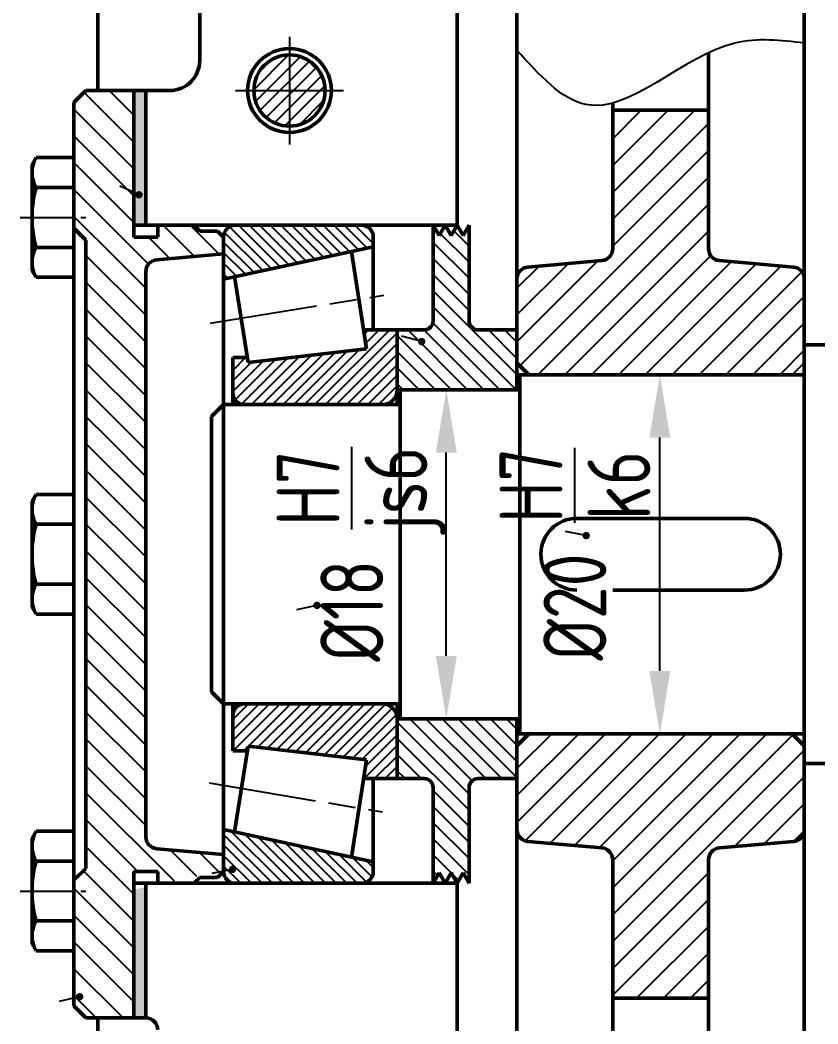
# Model space of a CAD drawing. Header units: millimetres. Extents: x -2161 to -582, y -4625 to -3434.
# Drawn here: x -1866.5 to -1822.1, y -4552.8 to -4496.9 of the extents above; entities that cross this region are included whole.
import ezdxf

# ---------------------------------------------------------------- set-up
doc = ezdxf.new("R2010")
doc.units = ezdxf.units.MM
doc.header["$LTSCALE"] = 0.5
doc.linetypes.add('AM_ISO08W050', pattern=[18, 12, -1.5, 3, -1.5])
doc.linetypes.add('AM_ISO08W050x2', pattern=[9, 6, -0.75, 1.5, -0.75])
for name, color, linetype, lineweight in [('AM_0', 7, 'Continuous', 50), ('AM_4', 3, 'Continuous', 25), ('AM_5', 3, 'Continuous', 25), ('AM_7', 4, 'AM_ISO08W050', 25)]:
    doc.layers.add(name, color=color, linetype=linetype, lineweight=lineweight)
doc.styles.add('TCVN', font='tcvn+7284-2003i.ttf', dxfattribs={"width": 0.8, "height": 3.5})
doc.dimstyles.new('MyTemplate$0', dxfattribs={"dimtxt": 3.5, "dimasz": 3.5, "dimexe": 1.5, "dimexo": 0, "dimtad": 1, "dimtoh": 1, "dimdec": 0, "dimzin": 0, "dimtxsty": 'TCVN', "dimcen": 0, "dimclrd": 3, "dimclre": 3, "dimclrt": 1, "dimadec": 0, "dimazin": 0, "dimtfac": 1, "dimtdec": 0, "dimtofl": 0, "dimtmove": 0, "dimatfit": 3, "dimfxl": 1, "dimtfill": 1, "dimtolj": 1, "dimtzin": 0, "dimarcsym": 0})
doc.dimstyles.new('MyTemplate$3', dxfattribs={"dimtxt": 3.5, "dimasz": 3.5, "dimexe": 1.5, "dimexo": 0, "dimtad": 1, "dimtoh": 1, "dimdec": 0, "dimzin": 0, "dimtxsty": 'TCVN', "dimcen": 0, "dimclrd": 3, "dimclre": 3, "dimclrt": 1, "dimadec": 0, "dimazin": 0, "dimtfac": 1, "dimtdec": 0, "dimtofl": 0, "dimtmove": 0, "dimatfit": 3, "dimfxl": 1, "dimtfill": 1, "dimtolj": 1, "dimtzin": 0, "dimarcsym": 0})
pattern_1 = [(315, (-829.4237, -5787.3762), (0.7483547, 0.7483547), [])]

# ---------------------------------------------------------------- blocks, each defined once
blk = doc.blocks.new('*D20')
at = {"layer": 'AM_5', "color": 3, "lineweight": -2, "transparency": 16777216}
for p, q in [((-1830.86, -4516.626), (-1832.402, -4516.626)), ((-1830.902, -4533.126), (-1830.902, -4520.126)), ((-1830.86, -4536.626), (-1832.402, -4536.626))]:
    blk.add_line(p, q, dxfattribs=at)
at = {"layer": 'AM_5', "color": 3, "transparency": 16777216}
for points in [[(-1831.485, -4520.126), (-1830.319, -4520.126), (-1830.902, -4516.626)], [(-1831.485, -4533.126), (-1830.319, -4533.126), (-1830.902, -4536.626)]]:
    blk.add_solid(points, dxfattribs=at)
at = {"layer": 'Defpoints', "color": 0, "transparency": 16777216}
for p in [(-1830.902, -4516.626), (-1830.86, -4516.626), (-1830.86, -4536.626)]:
    blk.add_point(p, dxfattribs=at)
at = {"layer": 'AM_5', "color": 1, "transparency": 16777216, "insert": (-1835.633, -4526.626), "char_height": 3.5, "attachment_point": 5, "rotation": 90, "style": 'TCVN', "bg_fill": 3, "box_fill_scale": 1.1, "bg_fill_color": 256, "bg_fill_true_color": 13158600, "bg_fill_transparency": 0}
blk.add_mtext('\\A1;%%c20{}{\\C2; \\SH7/k6;}', dxfattribs=at)
blk = doc.blocks.new('*D21')
at = {"layer": 'AM_5', "color": 3, "lineweight": -2, "transparency": 16777216}
for p, q in [((-1842.11, -4517.459), (-1844.293, -4517.459)), ((-1842.793, -4532.292), (-1842.793, -4520.959)), ((-1842.194, -4535.792), (-1844.293, -4535.792))]:
    blk.add_line(p, q, dxfattribs=at)
at = {"layer": 'AM_5', "color": 3, "transparency": 16777216}
for points in [[(-1843.376, -4520.959), (-1842.209, -4520.959), (-1842.793, -4517.459)], [(-1843.376, -4532.292), (-1842.209, -4532.292), (-1842.793, -4535.792)]]:
    blk.add_solid(points, dxfattribs=at)
at = {"layer": 'Defpoints', "color": 0, "transparency": 16777216}
for p in [(-1842.793, -4517.459), (-1842.11, -4517.459), (-1842.194, -4535.792)]:
    blk.add_point(p, dxfattribs=at)
at = {"layer": 'AM_5', "color": 1, "transparency": 16777216, "insert": (-1848.049, -4526.626), "char_height": 3.5, "attachment_point": 5, "rotation": 90, "style": 'TCVN', "bg_fill": 3, "box_fill_scale": 1.1, "bg_fill_color": 256, "bg_fill_true_color": 13158600, "bg_fill_transparency": 0}
blk.add_mtext('\\A1;%%c18{}{\\C2; \\SH7/js6;}', dxfattribs=at)
blk = doc.blocks.new('M10_dau_lu_long')
at = {"layer": 'AM_0'}
for p, q in [((3376.73, 3414.67), (3375.57, 3414)), ((3394.41, 3414.67), (3376.73, 3414.67)), ((3394.41, 3414.67), (3376.73, 3414.67)), ((3394.41, 3414.67), (3395.57, 3414)), ((3375.57, 3407.67), (3375.57, 3414)), ((3380.57, 3407.67), (3380.57, 3414)), ((3390.57, 3407.67), (3390.57, 3414)), ((3395.57, 3407.67), (3395.57, 3414)), ((3395.57, 3407.67), (3375.57, 3407.67))]:
    blk.add_line(p, q, dxfattribs=at)
for centre, radius, start, end in [((3378.07, 3409.67), 5, 60, 120), ((3385.57, 3395.67), 19, 74.7385, 105.2615), ((3393.07, 3409.67), 5, 60, 120)]:
    blk.add_arc(centre, radius, start, end, dxfattribs=at)
blk = doc.blocks.new('*D26')
at = {"layer": 'AM_5', "color": 3, "lineweight": -2, "transparency": 16777216}
for p, q in [((-1831.154, -4494.499), (-1817.086, -4494.499)), ((-1817.086, -4494.499), (-1814.502, -4496.859))]:
    blk.add_line(p, q, dxfattribs=at)
at = {"layer": 'AM_5', "color": 3, "transparency": 16777216}
blk.add_solid([(-1814.108, -4496.428), (-1814.895, -4497.29), (-1811.917, -4499.219)], dxfattribs=at)
at = {"layer": 'Defpoints', "color": 0, "transparency": 16777216}
for p in [(-1811.917, -4499.219), (-1808.471, -4502.366)]:
    blk.add_point(p, dxfattribs=at)
at = {"layer": 'AM_5', "color": 1, "transparency": 16777216, "insert": (-1824.432, -4491.534), "char_height": 3.5, "attachment_point": 5, "style": 'TCVN', "bg_fill": 3, "box_fill_scale": 1.1, "bg_fill_color": 256, "bg_fill_true_color": 13158600, "bg_fill_transparency": 0}
blk.add_mtext('\\A1;∅5x6 lỗ', dxfattribs=at)

msp = doc.modelspace()

# ---------------------------------------------------------------- hatches: boundary and pattern name
at = {"layer": 'AM_0'}
h = msp.add_hatch(color=4, dxfattribs=at)
h.dxf.hatch_style = 1
h.paths.add_polyline_path([(-1859.527, -4508.292), (-1859.527, -4500.792), (-1860.194, -4500.792), (-1860.194, -4508.292)])
h.paths.add_polyline_path([(-1859.906, -4506.674, -1), (-1859.906, -4506.528, -1)], flags=16)
h = msp.add_hatch(color=4, dxfattribs=at)
h.dxf.hatch_style = 1
h.paths.add_polyline_path([(-1859.527, -4552.459), (-1859.527, -4545.165), (-1860.194, -4545.301), (-1860.194, -4552.459)])
at = {"layer": 'AM_5'}
h = msp.add_hatch(color=256, dxfattribs=at)
edge = h.paths.add_edge_path(flags=0)
edge.add_arc((-1859.906, -4506.601), 0.208, -90, 270)
h = msp.add_hatch(color=256, dxfattribs=at)
edge = h.paths.add_edge_path(flags=0)
edge.add_arc((-1844.165, -4514.779), 0.208, -90, 270)
h = msp.add_hatch(color=256, dxfattribs=at)
edge = h.paths.add_edge_path(flags=0)
edge.add_arc((-1854.698, -4544.179), 0.208, -90, 270)
h = msp.add_hatch(color=256, dxfattribs=at)
edge = h.paths.add_edge_path(flags=0)
edge.add_arc((-1863.211, -4551.276), 0.208, -90, 270)
at = {"layer": 'AM_7'}
h = msp.add_hatch(dxfattribs=at)
h.set_pattern_fill('ANSI31', color=256, scale=0.166667)
h.set_pattern_definition([(45, (-870.757, -5730.87624), (-0.37417734, 0.37417734), [])])
h.paths.add_polyline_path([(-1849.544, -4500.792), (-1851.527, -4500.792), (-1851.527, -4502.776, 0.414214)])
h.paths.add_polyline_path([(-1849.544, -4500.792, 0.414214), (-1851.527, -4498.809), (-1851.527, -4500.792)])
h.paths.add_polyline_path([(-1851.527, -4500.792), (-1851.527, -4498.809, 0.414214), (-1853.51, -4500.792)])
h.paths.add_polyline_path([(-1851.527, -4502.776), (-1851.527, -4500.792), (-1853.51, -4500.792, 0.414214)])
h = msp.add_hatch(dxfattribs=at)
h.set_pattern_fill('ANSI31', color=256, scale=0.333333, angle=-90)
h.set_pattern_definition(pattern_1)
h.paths.add_polyline_path([(-1860.971, -4506.123), (-1860.194, -4506.472), (-1860.194, -4500.792), (-1862.86, -4500.792), (-1863.527, -4501.459), (-1863.527, -4504.977)])
h = msp.add_hatch(dxfattribs=at)
h.set_pattern_fill('ANSI31', color=256, scale=0.333333, angle=-90)
h.set_pattern_definition(pattern_1)
h.paths.add_polyline_path([(-1859.494, -4510.678, -0.300132), (-1858.918, -4510.222), (-1855.194, -4509.896), (-1855.194, -4508.959), (-1855.527, -4508.626), (-1856.527, -4508.626), (-1856.86, -4508.292), (-1858.86, -4508.292), (-1858.86, -4508.959), (-1860.194, -4508.959), (-1860.194, -4506.472), (-1860.971, -4506.123), (-1863.527, -4504.977), (-1863.527, -4508.459), (-1862.86, -4509.126), (-1862.86, -4509.777)])
h = msp.add_hatch(dxfattribs=at)
h.set_pattern_fill('ANSI31', color=256, scale=0.333333, angle=-90)
h.set_pattern_definition(pattern_1)
h.paths.add_polyline_path([(-1859.527, -4520.651), (-1859.527, -4510.886, -0.079472), (-1859.494, -4510.678), (-1862.86, -4509.777), (-1862.86, -4519.981)])
h = msp.add_hatch(dxfattribs=at)
h.set_pattern_fill('ANSI31', color=256, scale=0.333333, angle=-90)
h.set_pattern_definition(pattern_1)
h.paths.add_polyline_path([(-1859.527, -4526.626), (-1859.527, -4520.651), (-1862.86, -4519.981), (-1862.86, -4526.626)])
h = msp.add_hatch(dxfattribs=at)
h.set_pattern_fill('ANSI31', color=256, scale=0.333333, angle=-90)
h.set_pattern_definition(pattern_1)
h.paths.add_polyline_path([(-1859.527, -4531.618), (-1859.527, -4526.626), (-1862.86, -4526.626), (-1862.86, -4532.368)])
h = msp.add_hatch(dxfattribs=at)
h.set_pattern_fill('ANSI31', color=256, scale=0.333333, angle=-90)
h.set_pattern_definition(pattern_1)
h.paths.add_polyline_path([(-1860.194, -4545.301), (-1860.194, -4544.292), (-1858.86, -4544.292), (-1858.86, -4544.959), (-1858.517, -4544.959), (-1855.841, -4544.413), (-1855.194, -4544.281), (-1855.194, -4543.355), (-1858.918, -4543.03, -0.388879), (-1859.527, -4542.365), (-1859.527, -4531.618), (-1862.86, -4532.368), (-1862.86, -4544.126), (-1863.527, -4544.792), (-1863.527, -4545.982)])
h = msp.add_hatch(dxfattribs=at)
h.set_pattern_fill('ANSI31', color=256, scale=0.333333, angle=-90)
h.set_pattern_definition(pattern_1)
h.paths.add_polyline_path([(-1860.194, -4552.459), (-1860.194, -4545.301), (-1863.527, -4545.982), (-1863.527, -4548.723), (-1863.527, -4551.792), (-1862.86, -4552.459)])
h.paths.add_polyline_path([(-1863.211, -4551.349, -1), (-1863.211, -4551.203, -1)], flags=16)

# ---------------------------------------------------------------- linework, layer by layer
for p, q in [((-1822.86, -4515.959), (-1823.527, -4516.626)), ((-1838.86, -4542.572), (-1838.86, -4570.237))]:
    msp.add_line(p, q)
at = {"layer": 'AM_0'}
for p, q in [((-1856.527, -4499.126), (-1856.527, -4466.015)), ((-1862.194, -4500.792), (-1862.194, -4477.015)), ((-1842.194, -4508.292), (-1842.194, -4481.181)), ((-1828.194, -4509.601), (-1828.194, -4498.689)), ((-1862.86, -4500.792), (-1863.527, -4501.459)), ((-1862.86, -4500.792), (-1859.527, -4500.792)), ((-1860.194, -4500.792), (-1860.194, -4508.959)), ((-1859.527, -4500.792), (-1858.194, -4500.792)), ((-1859.527, -4508.292), (-1859.527, -4500.792)), ((-1859.527, -4500.792), (-1858.527, -4500.792)), ((-1859.527, -4500.792), (-1859.527, -4508.292)), ((-1863.527, -4551.792), (-1863.527, -4501.459)), ((-1833.527, -4509.601), (-1833.527, -4501.491)), ((-1828.194, -4501.888), (-1833.527, -4501.888)), ((-1863.527, -4508.459), (-1862.86, -4509.126)), ((-1860.194, -4508.292), (-1856.86, -4508.292)), ((-1842.194, -4508.292), (-1859.527, -4508.292)), ((-1858.86, -4508.959), (-1858.86, -4508.292)), ((-1856.86, -4508.292), (-1856.527, -4508.626)), ((-1856.527, -4508.626), (-1855.527, -4508.626)), ((-1855.527, -4508.626), (-1855.194, -4508.959)), ((-1847.527, -4508.292), (-1854.527, -4508.292)), ((-1843.527, -4508.292), (-1843.527, -4513.626)), ((-1843.527, -4508.292), (-1843.194, -4508.87)), ((-1843.194, -4508.87), (-1842.86, -4508.292)), ((-1842.86, -4508.292), (-1842.527, -4508.87)), ((-1842.527, -4508.87), (-1842.194, -4508.292)), ((-1842.194, -4508.292), (-1841.86, -4508.87)), ((-1841.86, -4508.87), (-1841.527, -4508.292)), ((-1841.527, -4508.292), (-1841.527, -4513.626)), ((-1862.86, -4544.126), (-1862.86, -4509.126)), ((-1860.194, -4508.959), (-1858.86, -4508.959)), ((-1855.194, -4508.959), (-1855.194, -4509.896)), ((-1855.194, -4508.959), (-1855.194, -4511.292)), ((-1846.86, -4509.496), (-1846.86, -4508.959)), ((-1855.194, -4511.292), (-1846.86, -4509.496)), ((-1847.229, -4515.176), (-1848.074, -4509.757)), ((-1846.86, -4509.496), (-1846.86, -4514.126)), ((-1855.194, -4509.896), (-1858.918, -4510.222)), ((-1838.252, -4510.626), (-1834.136, -4510.266)), ((-1823.469, -4510.626), (-1827.585, -4510.266)), ((-1859.527, -4510.886), (-1859.527, -4542.365)), ((-1859.527, -4510.886), (-1859.527, -4542.365)), ((-1838.86, -4510.679), (-1838.86, -4511.29)), ((-1822.86, -4510.679), (-1822.86, -4511.29)), ((-1855.194, -4511.292), (-1855.194, -4518.292)), ((-1854.581, -4511.16), (-1853.836, -4515.94)), ((-1822.86, -4541.961), (-1822.86, -4511.29)), ((-1845.527, -4514.126), (-1847.393, -4514.126)), ((-1845.527, -4514.126), (-1844.027, -4514.126)), ((-1841.027, -4514.126), (-1838.86, -4514.126)), ((-1853.836, -4515.94), (-1847.229, -4515.176)), ((-1822.86, -4517.459), (-1822.86, -4514.959)), ((-1822.86, -4514.959), (-1821.194, -4514.959)), ((-1854.683, -4517.626), (-1854.683, -4515.672)), ((-1853.878, -4515.672), (-1854.683, -4515.672)), ((-1822.86, -4526.626), (-1822.86, -4516.626)), ((-1854.683, -4517.626), (-1854.683, -4518.292)), ((-1855.194, -4518.292), (-1855.86, -4518.959)), ((-1855.194, -4518.292), (-1855.194, -4534.959)), ((-1855.194, -4534.959), (-1855.194, -4518.292)), ((-1855.86, -4534.292), (-1855.86, -4518.959)), ((-1855.194, -4518.959), (-1855.194, -4526.626)), ((-1855.194, -4534.292), (-1855.194, -4526.626)), ((-1822.86, -4526.626), (-1822.86, -4536.626)), ((-1835.527, -4528.626), (-1826.194, -4528.626)), ((-1855.194, -4534.959), (-1855.86, -4534.292)), ((-1855.194, -4541.959), (-1855.194, -4534.959)), ((-1854.683, -4535.626), (-1854.683, -4534.959)), ((-1854.683, -4535.626), (-1854.683, -4537.579)), ((-1822.86, -4535.792), (-1822.86, -4538.292)), ((-1822.86, -4537.292), (-1823.527, -4536.626)), ((-1853.878, -4537.579), (-1854.683, -4537.579)), ((-1854.581, -4542.091), (-1853.836, -4537.311)), ((-1853.836, -4537.311), (-1847.229, -4538.075)), ((-1838.86, -4541.961), (-1838.86, -4537.292)), ((-1847.229, -4538.075), (-1848.074, -4543.494)), ((-1822.86, -4538.292), (-1821.194, -4538.292)), ((-1845.527, -4539.126), (-1847.393, -4539.126)), ((-1846.86, -4543.756), (-1846.86, -4539.126)), ((-1845.527, -4539.126), (-1844.027, -4539.126)), ((-1841.027, -4539.126), (-1838.86, -4539.126)), ((-1843.527, -4544.959), (-1843.527, -4539.626)), ((-1841.527, -4544.959), (-1841.527, -4539.626)), ((-1855.194, -4541.959), (-1846.86, -4543.756)), ((-1855.194, -4544.292), (-1855.194, -4541.959)), ((-1838.86, -4570.237), (-1838.86, -4541.961)), ((-1822.86, -4542.572), (-1822.86, -4541.961)), ((-1838.252, -4542.626), (-1834.136, -4542.986)), ((-1823.469, -4542.626), (-1827.585, -4542.986)), ((-1822.86, -4570.237), (-1822.86, -4542.572)), ((-1855.194, -4543.355), (-1858.918, -4543.03)), ((-1855.194, -4544.292), (-1855.194, -4543.355)), ((-1846.86, -4543.756), (-1846.86, -4544.292)), ((-1833.527, -4543.65), (-1833.527, -4565.743)), ((-1828.194, -4543.65), (-1828.194, -4565.743)), ((-1863.527, -4544.792), (-1862.86, -4544.126)), ((-1860.194, -4552.459), (-1860.194, -4544.292)), ((-1860.194, -4544.292), (-1858.86, -4544.292)), ((-1858.86, -4544.292), (-1858.86, -4544.959)), ((-1855.527, -4544.626), (-1855.194, -4544.292)), ((-1843.527, -4544.959), (-1843.194, -4544.382)), ((-1843.194, -4544.382), (-1842.86, -4544.959)), ((-1842.86, -4544.959), (-1842.527, -4544.382)), ((-1842.527, -4544.382), (-1842.194, -4544.959)), ((-1842.194, -4544.959), (-1841.86, -4544.382)), ((-1841.86, -4544.382), (-1841.527, -4544.959)), ((-1860.194, -4544.959), (-1856.86, -4544.959)), ((-1842.194, -4544.959), (-1859.527, -4544.959)), ((-1859.527, -4544.959), (-1859.527, -4552.459)), ((-1859.527, -4544.959), (-1859.527, -4552.459)), ((-1856.86, -4544.959), (-1856.527, -4544.626)), ((-1856.527, -4544.626), (-1855.527, -4544.626)), ((-1847.527, -4544.959), (-1854.527, -4544.959)), ((-1842.194, -4544.959), (-1842.194, -4569.626)), ((-1828.194, -4551.363), (-1833.527, -4551.363)), ((-1862.86, -4552.459), (-1863.527, -4551.792)), ((-1862.86, -4552.459), (-1859.527, -4552.459)), ((-1862.194, -4564.126), (-1862.194, -4552.459))]:
    msp.add_line(p, q, dxfattribs=at)
msp.add_lwpolyline([(-1822.86, -4510.679), (-1822.86, -4482.181), (-1823.86, -4481.181), (-1837.86, -4481.181), (-1838.86, -4482.181), (-1838.86, -4510.679)], dxfattribs=at)
for radius in [2.333, 1.983]:
    msp.add_circle((-1851.527, -4500.792), radius, dxfattribs=at)
for centre, radius, start, end in [((-1858.194, -4499.126), 1.667, 270, 0), ((-1854.527, -4508.959), 0.667, 90, 180), ((-1847.527, -4508.959), 0.667, 0, 90), ((-1834.194, -4509.601), 0.667, 275, 0), ((-1858.86, -4510.886), 0.667, 95, 180), ((-1838.194, -4511.29), 0.667, 95, 180), ((-1823.527, -4511.29), 0.667, 0, 85), ((-1844.027, -4513.626), 0.5, 270, 0), ((-1841.027, -4513.626), 0.5, 180, 270), ((-1854.016, -4517.626), 0.667, 180, 270), ((-1826.194, -4526.626), 2, 270, 90), ((-1854.016, -4535.626), 0.667, 90, 180), ((-1844.027, -4539.626), 0.5, 0, 90), ((-1841.027, -4539.626), 0.5, 90, 180), ((-1838.194, -4541.961), 0.667, 180, 265), ((-1823.527, -4541.961), 0.667, 275, 0), ((-1858.86, -4542.365), 0.667, 180, 265), ((-1834.194, -4543.65), 0.667, 0, 85), ((-1827.527, -4543.65), 0.667, 95, 180), ((-1854.527, -4544.292), 0.667, 180, 270), ((-1847.527, -4544.292), 0.667, 270, 0), ((-1859.527, -4553.126), 0.667, 0, 90)]:
    msp.add_arc(centre, radius, start, end, dxfattribs=at)
at = {"layer": 'AM_0', "lineweight": 50}
msp.add_arc((-1827.527, -4509.601), 0.667, 180, 265, dxfattribs=at)
at = {"layer": 'AM_4'}
msp.add_arc((-1851.527, -4500.792), 1.983, 350, 260, dxfattribs=at)
msp.add_spline([(-1822.86, -4498.152), (-1826.723, -4498.152), (-1835.021, -4501.574), (-1838.86, -4498.545)], degree=3, dxfattribs=at)
at = {"layer": 'AM_5'}
for p, q in [((-1860.096, -4506.515), (-1860.971, -4506.123)), ((-1844.367, -4514.725), (-1845.293, -4514.477)), ((-1854.902, -4544.221), (-1855.841, -4544.413)), ((-1863.413, -4551.325), (-1864.345, -4551.55))]:
    msp.add_line(p, q, dxfattribs=at)
at = {"layer": 'AM_7'}
for p, q in [((-1851.527, -4497.792), (-1851.527, -4503.792)), ((-1854.527, -4500.792), (-1848.527, -4500.792)), ((-1863.533, -4526.626), (-1863.527, -4526.626))]:
    msp.add_line(p, q, dxfattribs=at)
at = {"layer": 'AM_7', "linetype": 'AM_ISO08W050x2'}
for p, q in [((-1866.527, -4507.862), (-1862.86, -4507.862)), ((-1866.527, -4545.39), (-1862.86, -4545.39))]:
    msp.add_line(p, q, dxfattribs=at)
at = {"layer": 'AM_7', "lineweight": 25}
for p, q in [((-1855.936, -4513.758), (-1846.266, -4512.186)), ((-1856.004, -4539.362), (-1846.341, -4540.985))]:
    msp.add_line(p, q, dxfattribs=at)
at = {"layer": 'AM_7', "linetype": 'Continuous'}
for p, q in [((-1822.86, -4537.538), (-1833.527, -4548.205)), ((-1822.86, -4539.035), (-1826.737, -4542.912)), ((-1822.86, -4540.531), (-1825.097, -4542.768)), ((-1822.864, -4542.032), (-1823.457, -4542.624)), ((-1828.194, -4544.368), (-1833.527, -4549.701)), ((-1828.194, -4545.865), (-1833.527, -4551.198)), ((-1828.194, -4547.361), (-1832.195, -4551.363)), ((-1828.194, -4548.858), (-1830.699, -4551.363)), ((-1828.194, -4550.355), (-1829.202, -4551.363))]:
    msp.add_line(p, q, dxfattribs=at)

# ---------------------------------------------------------------- block references
at = {"layer": 'AM_0', "yscale": 0.3333333333333333, "zscale": 0.3333333333333333}
for p, xscale, rotation in [((-727.638, -5636.387), 0.3333333333333333, 89.99999999999999), ((-727.638, -3398.101), -0.3333333333333333, 90), ((-727.638, -3416.865), -0.3333333333333333, 90)]:
    msp.add_blockref('M10_dau_lu_long', p, dxfattribs=dict(at, xscale=xscale, rotation=rotation))

# ---------------------------------------------------------------- dimensions: what is measured, and where the dimension line sits
at = {"layer": 'AM_5'}
dim = msp.add_linear_dim(base=(-1842.793, -4517.459), p1=(-1842.194, -4535.792), p2=(-1842.11, -4517.459), angle=270, text='%%c<>{}{\\C2; \\SH7/js6;}', dimstyle='MyTemplate$0', override={"dimtp": 0, "dimtm": 0, "dimtdec": 4, "dimtzin": 0}, dxfattribs=at)
dim.commit()
dim.dimension.update_dxf_attribs({"geometry": '*D21', "text_midpoint": (-1842.793, -4526.626), "dimtype": 160})

# ---------------------------------------------------------------- next in the draw order: hatches: boundary and pattern name
h = msp.add_hatch()
h.set_pattern_fill('ANSI31', color=1, scale=3.333333, angle=-90)
h.set_pattern_definition([(315, (-828.1204, -7201.5431), (0.294627825, 0.294627825), [])])
h.paths.add_polyline_path([(-1846.86, -4509.496), (-1846.86, -4508.959, 0.414214), (-1847.527, -4508.292), (-1854.527, -4508.292, 0.414214), (-1855.194, -4508.959), (-1855.194, -4511.292)])
h.paths.add_polyline_path([(-1847.527, -4544.959, 0.414214), (-1846.86, -4544.292), (-1846.86, -4543.756), (-1855.194, -4541.959), (-1855.194, -4544.292, 0.414214), (-1854.527, -4544.959)])
h = msp.add_hatch()
h.set_pattern_fill('ANSI31', color=1, scale=3.333333)
h.set_pattern_definition([(45, (-828.1204, -7201.5431), (-0.294627825, 0.294627825), [])])
h.paths.add_polyline_path([(-1853.836, -4515.94), (-1853.878, -4515.672), (-1854.683, -4515.672), (-1854.683, -4517.626, 0.414214), (-1854.016, -4518.292), (-1846.36, -4518.292, 0.414214), (-1845.527, -4517.459), (-1845.527, -4514.126), (-1847.393, -4514.126), (-1847.229, -4515.176)])
h.paths.add_polyline_path([(-1854.016, -4534.959, 0.414214), (-1854.683, -4535.626), (-1854.683, -4537.579), (-1853.878, -4537.579), (-1853.836, -4537.311), (-1847.229, -4538.075), (-1847.393, -4539.126), (-1845.527, -4539.126), (-1845.527, -4535.792, 0.414214), (-1846.36, -4534.959)])
h = msp.add_hatch(color=256, dxfattribs=at)
edge = h.paths.add_edge_path(flags=0)
edge.add_arc((-1849.995, -4529.476), 0.208, -90, 270)

# ---------------------------------------------------------------- next in the draw order: linework, layer by layer
for p, q in [((-1845.527, -4518.292), (-1845.527, -4514.126)), ((-1845.527, -4517.459), (-1845.527, -4518.292)), ((-1845.527, -4535.792), (-1845.527, -4534.959)), ((-1845.527, -4536.626), (-1845.527, -4534.959)), ((-1845.527, -4539.126), (-1845.527, -4534.959))]:
    msp.add_line(p, q)
at = {"layer": 'AM_0'}
for p, q in [((-1845.527, -4514.126), (-1845.527, -4517.459)), ((-1845.527, -4517.459), (-1845.527, -4518.292)), ((-1845.36, -4517.459), (-1845.36, -4518.292)), ((-1845.36, -4518.292), (-1855.194, -4518.292)), ((-1854.016, -4518.292), (-1845.527, -4518.292)), ((-1854.016, -4518.292), (-1845.527, -4518.292)), ((-1846.36, -4518.292), (-1854.016, -4518.292)), ((-1854.016, -4518.292), (-1845.527, -4518.292)), ((-1845.36, -4526.626), (-1845.36, -4518.292)), ((-1845.36, -4526.626), (-1845.36, -4534.959)), ((-1845.36, -4534.959), (-1855.194, -4534.959)), ((-1854.016, -4534.959), (-1845.527, -4534.959)), ((-1854.016, -4534.959), (-1845.527, -4534.959)), ((-1846.36, -4534.959), (-1854.016, -4534.959)), ((-1854.016, -4534.959), (-1845.527, -4534.959)), ((-1845.527, -4535.792), (-1845.527, -4534.959)), ((-1845.36, -4535.792), (-1845.36, -4534.959)), ((-1845.527, -4539.126), (-1845.527, -4535.792))]:
    msp.add_line(p, q, dxfattribs=at)
for centre, start, end in [((-1846.36, -4517.459), 270, 0), ((-1846.36, -4535.792), 0, 90)]:
    msp.add_arc(centre, 0.833, start, end, dxfattribs=at)
at = {"layer": 'AM_5'}
msp.add_line((-1850.198, -4529.521), (-1851.133, -4529.731), dxfattribs=at)

# ---------------------------------------------------------------- next in the draw order: dimensions: what is measured, and where the dimension line sits
dim = msp.add_linear_dim(base=(-1830.902, -4516.626), p1=(-1830.86, -4536.626), p2=(-1830.86, -4516.626), angle=270, text='%%c<>{}{\\C2; \\SH7/k6;}', dimstyle='MyTemplate$0', override={"dimtp": 0, "dimtm": 0, "dimtdec": 3, "dimtzin": 0}, dxfattribs=at)
dim.commit()
dim.dimension.update_dxf_attribs({"geometry": '*D20', "text_midpoint": (-1835.633, -4526.626)})

# ---------------------------------------------------------------- next in the draw order: hatches: boundary and pattern name
h = msp.add_hatch(color=256, dxfattribs=at)
edge = h.paths.add_edge_path(flags=0)
edge.add_arc((-1835.005, -4525.586), 0.208, -90, 270)
at = {"layer": 'AM_7'}
h = msp.add_hatch(dxfattribs=at)
h.set_pattern_fill('ANSI31', color=256, scale=0.166667)
h.set_pattern_definition([(45, (-829.42365, -5787.37624), (-0.37417734, 0.37417734), [])])
h.paths.add_polyline_path([(-1808.727, -4467.681), (-1810.194, -4467.681), (-1810.194, -4469.148, 0.414214)])
h.paths.add_polyline_path([(-1810.194, -4469.148), (-1810.194, -4467.681), (-1811.66, -4467.681, 0.414214)])
h.paths.add_polyline_path([(-1810.194, -4467.681), (-1810.194, -4466.215, 0.414214), (-1811.66, -4467.681)])
h.paths.add_polyline_path([(-1808.727, -4467.681, 0.414214), (-1810.194, -4466.215), (-1810.194, -4467.681)])
h.paths.add_polyline_path([(-1850.06, -4610.376), (-1851.527, -4610.376), (-1851.527, -4611.842, 0.414214)])
h.paths.add_polyline_path([(-1851.527, -4611.842), (-1851.527, -4610.376), (-1852.994, -4610.376, 0.414214)])
h.paths.add_polyline_path([(-1851.527, -4610.376), (-1851.527, -4608.909, 0.414214), (-1852.994, -4610.376)])
h.paths.add_polyline_path([(-1850.06, -4610.376, 0.414214), (-1851.527, -4608.909), (-1851.527, -4610.376)])
h = msp.add_hatch(dxfattribs=at)
h.set_pattern_fill('ANSI31', color=256, scale=0.333333)
h.set_pattern_definition([(45, (-829.4237, -7211.2098), (-0.74835468, 0.74835468), [])])
h.paths.add_polyline_path([(-1823.527, -4516.626), (-1822.86, -4515.959), (-1822.86, -4514.959), (-1822.86, -4511.29, 0.388879), (-1823.469, -4510.626), (-1827.585, -4510.266, -0.388879), (-1828.194, -4509.601), (-1828.194, -4501.888), (-1833.527, -4501.888), (-1833.527, -4509.601, -0.388879), (-1834.136, -4510.266), (-1838.252, -4510.626, 0.388879), (-1838.86, -4511.29), (-1838.86, -4515.959), (-1838.194, -4516.626)])
h = msp.add_hatch(dxfattribs=at)
h.set_pattern_fill('ANSI31', color=256, scale=0.2, angle=-90)
h.set_pattern_definition([(315, (-829.42365, -5787.37624), (0.4490128, 0.4490128), [])])
h.paths.add_polyline_path([(-1838.86, -4517.459), (-1838.86, -4514.126), (-1841.027, -4514.126, -0.414214), (-1841.527, -4513.626), (-1841.527, -4508.292), (-1841.86, -4508.87), (-1842.194, -4508.292), (-1842.527, -4508.87), (-1842.86, -4508.292), (-1843.194, -4508.87), (-1843.527, -4508.292), (-1843.527, -4513.626, -0.414214), (-1844.027, -4514.126), (-1845.527, -4514.126), (-1845.527, -4517.459)])
h.paths.add_polyline_path([(-1844.165, -4514.852, -1), (-1844.165, -4514.706, -1)], flags=16)
h.paths.add_polyline_path([(-1841.527, -4544.959), (-1841.527, -4539.626, -0.414214), (-1841.027, -4539.126), (-1838.86, -4539.126), (-1838.86, -4537.292), (-1838.86, -4535.792), (-1845.527, -4535.792), (-1845.527, -4539.126), (-1844.027, -4539.126, -0.414214), (-1843.527, -4539.626), (-1843.527, -4544.959), (-1843.194, -4544.382), (-1842.86, -4544.959), (-1842.527, -4544.382), (-1842.194, -4544.959), (-1841.86, -4544.382)])

# ---------------------------------------------------------------- next in the draw order: linework, layer by layer
for p, q in [((-1838.86, -4517.459), (-1838.86, -4514.126)), ((-1838.86, -4516.626), (-1838.86, -4517.459)), ((-1823.527, -4516.626), (-1838.194, -4516.626)), ((-1838.86, -4517.459), (-1845.527, -4517.459)), ((-1845.527, -4517.459), (-1838.86, -4517.459)), ((-1838.86, -4535.792), (-1845.527, -4535.792)), ((-1838.86, -4536.626), (-1838.86, -4535.792)), ((-1823.527, -4536.626), (-1838.194, -4536.626))]:
    msp.add_line(p, q)
at = {"layer": 'AM_0'}
for p, q in [((-1838.86, -4517.459), (-1838.86, -4511.29)), ((-1838.86, -4515.959), (-1838.194, -4516.626)), ((-1822.86, -4516.626), (-1838.86, -4516.626)), ((-1838.86, -4517.459), (-1838.86, -4516.626)), ((-1838.694, -4536.626), (-1838.694, -4516.626)), ((-1845.527, -4517.459), (-1838.694, -4517.459)), ((-1835.527, -4524.626), (-1826.194, -4524.626)), ((-1845.527, -4535.792), (-1838.694, -4535.792)), ((-1845.527, -4535.792), (-1838.86, -4535.792)), ((-1838.86, -4539.126), (-1838.86, -4535.792)), ((-1838.86, -4537.292), (-1838.194, -4536.626)), ((-1822.86, -4536.626), (-1838.86, -4536.626))]:
    msp.add_line(p, q, dxfattribs=at)
msp.add_arc((-1835.527, -4526.626), 2, 90, 270, dxfattribs=at)
at = {"layer": 'AM_5'}
msp.add_line((-1835.209, -4525.545), (-1836.149, -4525.356), dxfattribs=at)
at = {"layer": 'AM_7', "linetype": 'Continuous'}
for p, q in [((-1833.922, -4536.626), (-1838.86, -4541.564)), ((-1835.418, -4536.626), (-1838.86, -4540.068)), ((-1836.915, -4536.626), (-1838.86, -4538.571)), ((-1832.425, -4536.626), (-1838.396, -4542.597)), ((-1830.928, -4536.626), (-1837.035, -4542.732)), ((-1829.432, -4536.626), (-1835.659, -4542.853)), ((-1827.935, -4536.626), (-1834.282, -4542.973)), ((-1824.942, -4536.626), (-1833.527, -4545.211)), ((-1826.438, -4536.626), (-1833.527, -4543.714)), ((-1823.486, -4536.667), (-1833.527, -4546.708))]:
    msp.add_line(p, q, dxfattribs=at)

# ---------------------------------------------------------------- next in the draw order: dimensions: what is measured, and where the dimension line sits
at = {"layer": 'AM_5'}
dim = msp.add_diameter_dim_2p(p1=(-1808.471, -4502.366), p2=(-1811.917, -4499.219), dimstyle='MyTemplate$3', override={"dimpost": 'x6 lỗ'}, dxfattribs=at)
dim.commit()
dim.dimension.update_dxf_attribs({"geometry": '*D26', "text_midpoint": (-1824.432, -4491.534)})

doc.saveas('drawing.dxf')
